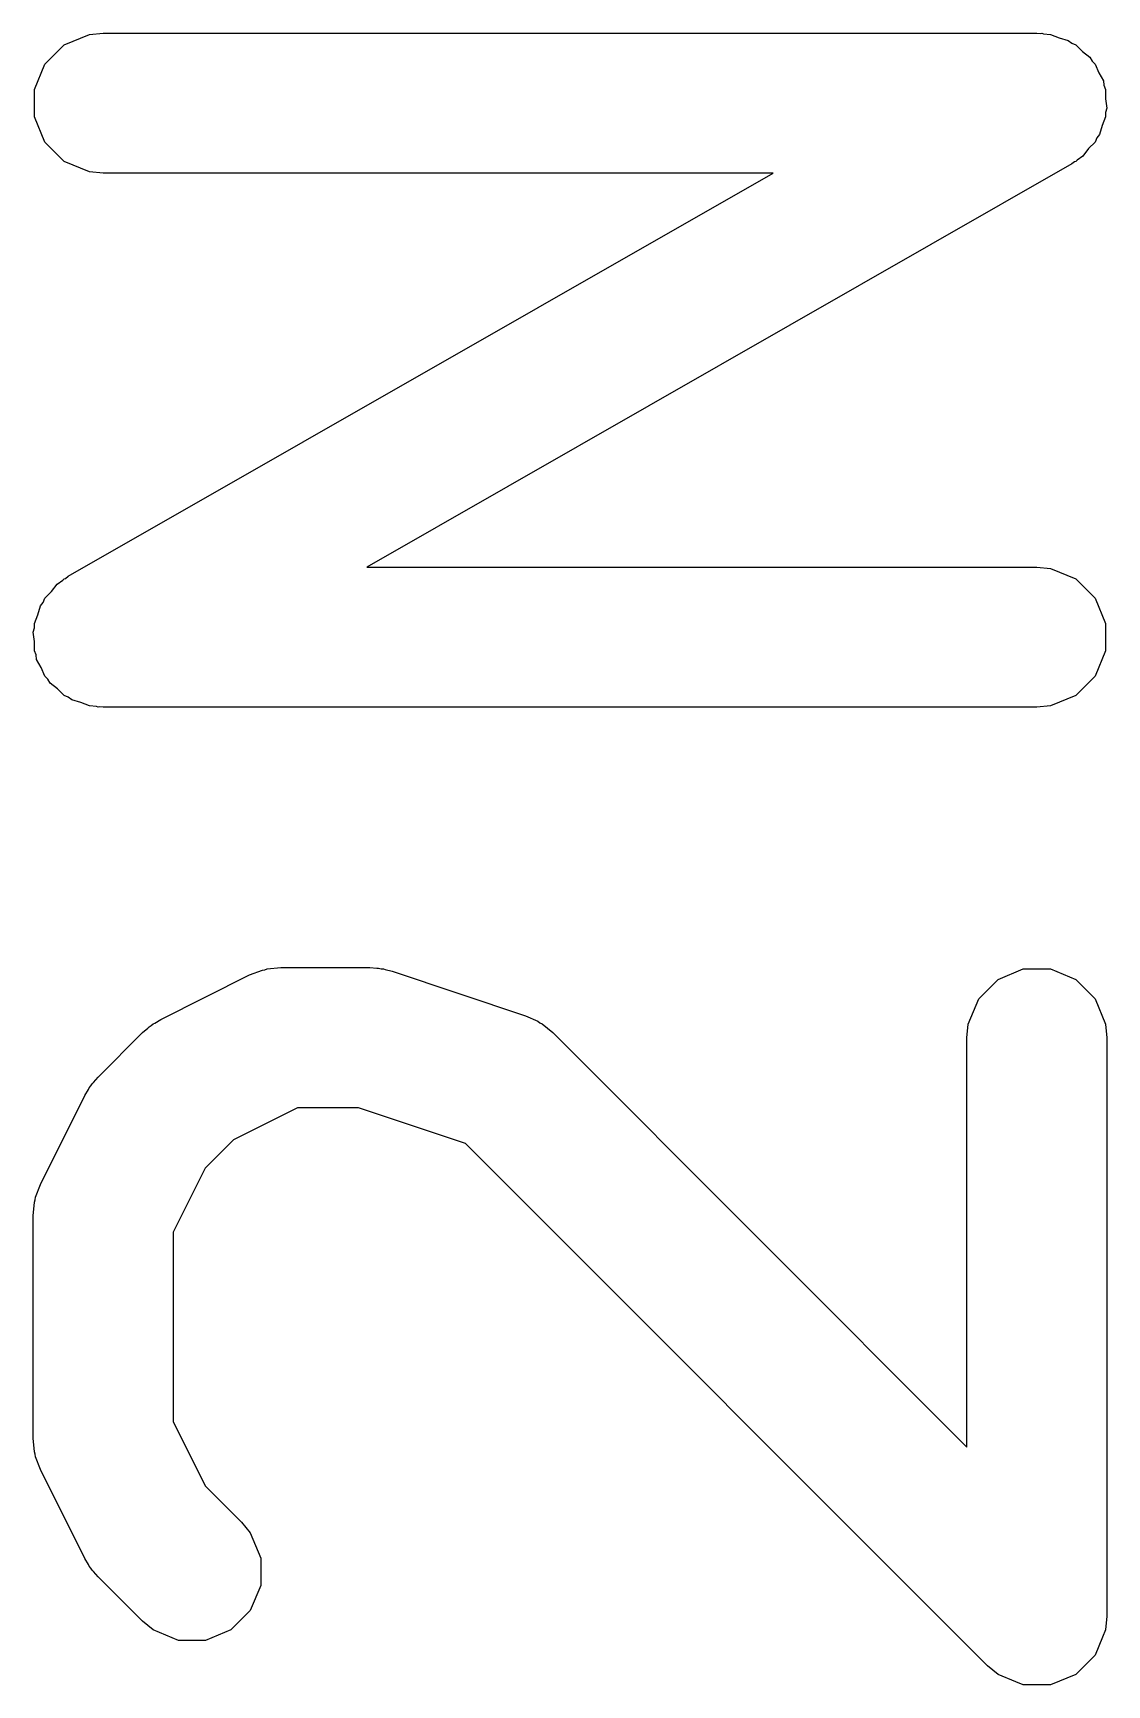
# Model space of a CAD drawing. Header units: millimetres. Extents: x 129 to 276, y -185 to -58.
# Drawn here: x 153.73 to 154.88, y -87.835 to -86.068 of the extents above; entities that cross this region are included whole.
import ezdxf

# ---------------------------------------------------------------- set-up
doc = ezdxf.new("R2010")
doc.units = ezdxf.units.MM
doc.layers.add('F.Fab', color=9, linetype='CONTINUOUS', true_color=0xafafaf)

msp = doc.modelspace()

# ---------------------------------------------------------------- linework, layer by layer
at = {"layer": 'F.Fab', "linetype": 'CONTINUOUS'}
for p, q in [((153.742459, -86.101189), (153.763151, -86.080497)), ((153.763151, -86.080497), (153.790187, -86.069298)), ((153.790187, -86.069298), (153.804819, -86.067857)), ((153.804819, -86.067857), (154.804819, -86.067857)), ((154.804819, -86.067857), (154.808582, -86.068227)), ((154.808582, -86.068227), (154.810058, -86.06804)), ((154.810058, -86.06804), (154.811968, -86.068561)), ((154.811968, -86.068561), (154.819451, -86.069298)), ((154.819451, -86.069298), (154.828666, -86.073115)), ((154.828666, -86.073115), (154.83829, -86.07574)), ((154.83829, -86.07574), (154.84207, -86.078667)), ((154.84207, -86.078667), (154.846487, -86.080497)), ((154.846487, -86.080497), (154.853537, -86.087547)), ((154.853537, -86.087547), (154.861427, -86.093657)), ((154.861427, -86.093657), (154.8638, -86.09781)), ((154.8638, -86.09781), (154.867179, -86.101189)), ((153.73126, -86.128225), (153.742459, -86.101189)), ((154.867179, -86.101189), (154.870995, -86.110401)), ((154.870995, -86.110401), (154.875946, -86.119066)), ((153.73126, -86.157489), (153.73126, -86.128225)), ((154.875946, -86.119066), (154.876548, -86.123809)), ((154.876548, -86.123809), (154.878378, -86.128225)), ((154.878378, -86.128225), (154.878378, -86.138199)), ((154.878378, -86.138199), (154.879636, -86.148096)), ((154.879636, -86.148096), (154.878378, -86.152708)), ((154.878378, -86.152708), (154.878378, -86.157489)), ((153.742459, -86.184525), (153.73126, -86.157489)), ((154.87456, -86.166705), (154.871936, -86.176327)), ((154.878378, -86.157489), (154.87456, -86.166705)), ((153.763151, -86.205217), (153.742459, -86.184525)), ((154.867179, -86.184525), (154.860127, -86.191576)), ((154.869009, -86.180106), (154.867179, -86.184525)), ((154.871936, -86.176327), (154.869009, -86.180106)), ((153.790187, -86.216416), (153.763151, -86.205217)), ((154.845114, -86.205785), (154.84203, -86.207975)), ((154.846487, -86.205217), (154.845114, -86.205785)), ((154.847884, -86.203819), (154.846487, -86.205217)), ((154.854019, -86.199465), (154.847884, -86.203819)), ((154.860127, -86.191576), (154.854019, -86.199465)), ((153.767609, -86.649167), (154.522402, -86.217857)), ((153.804819, -86.217857), (153.790187, -86.216416)), ((154.522402, -86.217857), (153.804819, -86.217857)), ((154.84203, -86.207975), (154.087236, -86.639285)), ((154.087236, -86.639285), (154.804819, -86.639285)), ((154.804819, -86.639285), (154.819451, -86.640726)), ((154.819451, -86.640726), (154.846487, -86.651925)), ((153.742459, -86.672617), (153.749509, -86.665566)), ((153.749509, -86.665566), (153.755619, -86.657677)), ((153.755619, -86.657677), (153.761751, -86.653324)), ((153.761751, -86.653324), (153.763151, -86.651925)), ((153.763151, -86.651925), (153.764525, -86.651355)), ((153.764525, -86.651355), (153.767609, -86.649167)), ((154.846487, -86.651925), (154.867179, -86.672617)), ((153.735077, -86.690437), (153.737702, -86.680814)), ((153.737702, -86.680814), (153.740629, -86.677033)), ((153.740629, -86.677033), (153.742459, -86.672617)), ((154.867179, -86.672617), (154.878378, -86.699653)), ((153.73126, -86.699653), (153.735077, -86.690437)), ((153.73126, -86.704433), (153.73126, -86.699653)), ((154.878378, -86.699653), (154.878378, -86.728917)), ((153.730002, -86.709046), (153.73126, -86.704433)), ((153.73126, -86.718942), (153.730002, -86.709046)), ((153.73126, -86.728917), (153.73126, -86.718942)), ((153.733089, -86.733332), (153.73126, -86.728917)), ((153.733692, -86.738076), (153.733089, -86.733332)), ((154.878378, -86.728917), (154.867179, -86.755953)), ((153.738642, -86.74674), (153.733692, -86.738076)), ((153.742459, -86.755953), (153.738642, -86.74674)), ((153.745837, -86.759331), (153.742459, -86.755953)), ((153.748211, -86.763485), (153.745837, -86.759331)), ((153.7561, -86.769594), (153.748211, -86.763485)), ((153.763151, -86.776645), (153.7561, -86.769594)), ((154.867179, -86.755953), (154.846487, -86.776645)), ((153.767567, -86.778474), (153.763151, -86.776645)), ((153.771348, -86.781402), (153.767567, -86.778474)), ((153.780971, -86.784026), (153.771348, -86.781402)), ((153.790187, -86.787844), (153.780971, -86.784026)), ((153.797669, -86.78858), (153.790187, -86.787844)), ((153.79958, -86.789102), (153.797669, -86.78858)), ((153.801055, -86.788914), (153.79958, -86.789102)), ((153.804819, -86.789285), (153.801055, -86.788914)), ((154.804819, -86.789285), (153.804819, -86.789285)), ((154.819451, -86.787844), (154.804819, -86.789285)), ((154.846487, -86.776645), (154.819451, -86.787844)), ((153.961754, -87.075775), (153.975485, -87.07052)), ((153.975485, -87.07052), (153.978174, -87.070328)), ((153.978174, -87.070328), (153.980663, -87.069298)), ((153.980663, -87.069298), (153.995295, -87.067857)), ((153.995295, -87.067857), (154.090533, -87.067857)), ((154.090533, -87.067857), (154.097938, -87.068586)), ((154.097938, -87.068586), (154.099913, -87.068446)), ((154.099913, -87.068446), (154.10251, -87.069036)), ((154.10251, -87.069036), (154.105165, -87.069298)), ((154.105165, -87.069298), (154.106996, -87.070056)), ((154.106996, -87.070056), (154.11425, -87.071706)), ((154.11425, -87.071706), (154.257107, -87.119325)), ((154.763151, -87.080497), (154.790187, -87.069298)), ((154.790187, -87.069298), (154.819451, -87.069298)), ((154.819451, -87.069298), (154.846487, -87.080497)), ((153.866516, -87.123394), (153.961754, -87.075775)), ((154.742459, -87.101189), (154.763151, -87.080497)), ((154.846487, -87.080497), (154.867179, -87.101189)), ((154.73126, -87.128225), (154.742459, -87.101189)), ((154.867179, -87.101189), (154.878378, -87.128225)), ((153.860216, -87.127358), (153.866516, -87.123394)), ((154.257107, -87.119325), (154.270532, -87.125319)), ((153.799405, -87.185062), (153.847024, -87.137443)), ((153.847024, -87.137443), (153.852773, -87.132724)), ((153.852773, -87.132724), (153.854073, -87.131226)), ((153.854073, -87.131226), (153.856332, -87.129804)), ((153.856332, -87.129804), (153.858389, -87.128116)), ((153.858389, -87.128116), (153.860216, -87.127358)), ((154.270532, -87.125319), (154.272567, -87.127084)), ((154.272567, -87.127084), (154.275058, -87.128116)), ((154.275058, -87.128116), (154.286423, -87.137443)), ((154.286423, -87.137443), (154.729819, -87.580838)), ((154.729819, -87.142857), (154.73126, -87.128225)), ((154.729819, -87.580838), (154.729819, -87.142857)), ((154.878378, -87.128225), (154.879819, -87.142857)), ((154.879819, -87.142857), (154.879819, -87.761904)), ((153.790078, -87.196427), (153.791766, -87.19437)), ((153.791766, -87.19437), (153.793188, -87.192111)), ((153.793188, -87.192111), (153.794686, -87.190811)), ((153.794686, -87.190811), (153.799405, -87.185062)), ((153.737737, -87.299792), (153.785356, -87.204554)), ((153.785356, -87.204554), (153.78932, -87.198254)), ((153.78932, -87.198254), (153.790078, -87.196427)), ((154.013, -87.217857), (153.944484, -87.252115)), ((154.078363, -87.217857), (154.013, -87.217857)), ((154.192876, -87.256028), (154.078363, -87.217857)), ((153.944484, -87.252115), (153.914077, -87.282522)), ((154.751786, -87.814937), (154.192876, -87.256028)), ((153.914077, -87.282522), (153.879819, -87.351038)), ((153.732482, -87.313524), (153.737737, -87.299792)), ((153.729819, -87.333333), (153.73126, -87.318701)), ((153.73126, -87.318701), (153.732291, -87.316211)), ((153.732291, -87.316211), (153.732482, -87.313524)), ((153.729819, -87.571428), (153.729819, -87.333333)), ((153.879819, -87.351038), (153.879819, -87.553723)), ((153.879819, -87.553723), (153.914077, -87.622239)), ((153.73126, -87.58606), (153.729819, -87.571428)), ((153.732291, -87.588549), (153.73126, -87.58606)), ((153.732482, -87.591237), (153.732291, -87.588549)), ((153.737737, -87.604969), (153.732482, -87.591237)), ((153.785356, -87.700207), (153.737737, -87.604969)), ((153.914077, -87.622239), (153.95309, -87.661252)), ((153.95309, -87.661252), (153.962417, -87.672617)), ((153.962417, -87.672617), (153.973616, -87.699653)), ((153.78932, -87.706506), (153.785356, -87.700207)), ((153.790078, -87.708334), (153.78932, -87.706506)), ((153.791766, -87.71039), (153.790078, -87.708334)), ((153.973616, -87.699653), (153.973616, -87.728916)), ((153.793188, -87.71265), (153.791766, -87.71039)), ((153.794686, -87.713949), (153.793188, -87.71265)), ((153.799405, -87.719699), (153.794686, -87.713949)), ((153.847024, -87.767318), (153.799405, -87.719699)), ((153.973616, -87.728916), (153.962417, -87.755952)), ((153.962417, -87.755952), (153.941724, -87.776645)), ((153.858389, -87.776645), (153.847024, -87.767318)), ((153.885425, -87.787844), (153.858389, -87.776645)), ((153.941724, -87.776645), (153.914688, -87.787844)), ((154.878378, -87.776536), (154.875098, -87.784454)), ((154.879819, -87.761904), (154.878378, -87.776536)), ((153.914688, -87.787844), (153.885425, -87.787844)), ((154.875098, -87.784454), (154.86718, -87.803572)), ((154.86718, -87.803572), (154.846487, -87.824264)), ((154.763151, -87.824265), (154.751786, -87.814937)), ((154.782268, -87.832183), (154.763151, -87.824265)), ((154.790187, -87.835463), (154.782268, -87.832183)), ((154.846487, -87.824264), (154.819451, -87.835463)), ((154.790188, -87.835463), (154.790187, -87.835463)), ((154.819451, -87.835463), (154.790188, -87.835463))]:
    msp.add_line(p, q, dxfattribs=at)

doc.saveas('drawing.dxf')
